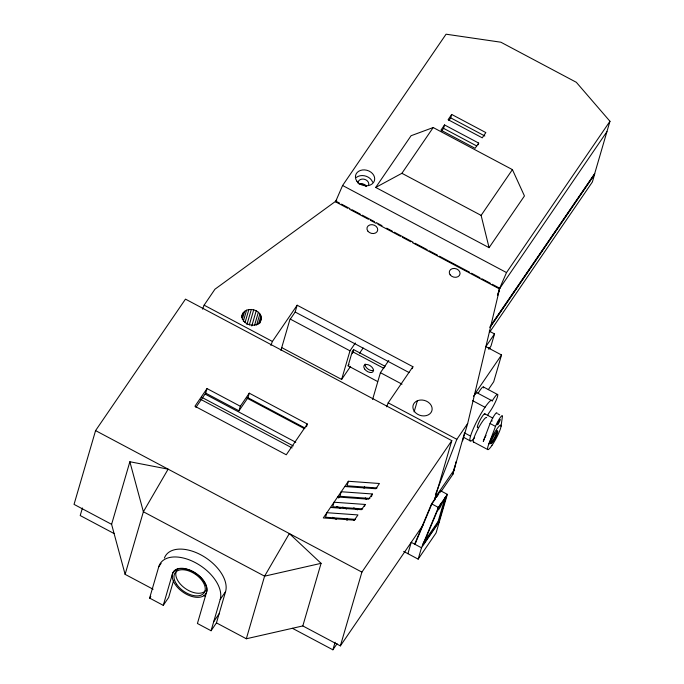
<?xml version="1.0" encoding="UTF-8"?>
<svg xmlns="http://www.w3.org/2000/svg" width="684" height="684" viewBox="0 0 684 684"><rect width="100%" height="100%" fill="white"/><g stroke="black" fill="none" stroke-linecap="round" stroke-linejoin="round"><path stroke-width="1.03" d="M242.333 314.657C239.862 325.755 260.741 329.91 261.365 318C260.587 308.014 243.068 305.893 241.743 316.683M501.039 426.337L502.441 416.291A7.823 1.188 -62 0 0 499.961 417.984A7.823 1.188 -62 0 0 495.515 426.406L488.744 444.284M441.385 491.146L452.808 474.439L454.766 466.155M456.091 461.614L454.133 469.899L434.887 498.037M452.808 474.439L464.325 433.588M462.606 440.847L467.676 423.49L499.739 288.246L492.206 284.245M434.468 500.072L451.808 440.641L185.475 299.13L95.572 430.604L74.043 504.382L111.603 524.337L125.112 574.355L153.122 589.24M82.422 507.981L80.208 515.548L114.117 533.563M111.603 524.337L129.866 461.743L168.127 469.156L143.375 511.76L125.112 574.355M205.696 393.12L207.021 388.572L240.315 406.262L238.99 410.802L205.696 393.12L195.906 407.425M173.65 580.323L168.649 597.491L163.271 605.349L149.616 598.09L158.748 566.788L161.133 563.3M241.726 317.863L243.196 312.81M242.29 319.36L244.65 311.271M243.333 321.275L246.582 310.143M245.026 322.66L248.865 309.51M163.271 605.349L172.402 574.047A19.562 11.448 34.4 0 1 192.794 571.764A19.562 11.448 34.4 0 1 206.551 592.19L197.419 623.492L211.074 630.742L216.452 622.885L225.583 591.592A35.209 20.597 34.4 0 0 201.481 555.186A35.209 20.597 34.4 0 0 164.408 558.067M246.915 324.584L251.344 309.407M249.301 324.986L253.721 309.809M251.789 325.969L256.209 310.793M254.516 325.43L258.355 312.272M256.637 325.071L259.877 313.939M258.578 324.011L260.937 315.923M259.894 323.053L261.365 318M238.99 410.802L247.941 397.712L249.267 393.172L307.313 424.012L306.517 426.739M280.919 350.353L289.811 319.873L295.172 312.032L297.155 305.218L412.897 366.709L412.324 368.659M211.074 630.742L220.205 599.449L225.583 591.592M246.326 638.762L264.588 576.167L289.341 533.563L321.078 563.334L302.815 625.928L246.326 638.762L216.452 622.885M281.765 347.617L341.632 379.432L349.986 350.824L355.355 342.966M377.679 381.569L348.113 365.854L352.286 351.567L353.628 349.601L385.041 366.291L383.698 368.257L352.286 351.567M352.431 353.688L353.628 349.601M441.744 130.952L443.54 128.335L444.532 124.933L478.68 143.076L478.184 144.777M338.691 498.037L339.88 496.285L341.205 491.745L372.276 493.968L371.48 496.695M448.909 120.478L450.705 117.862L451.696 114.45L485.845 132.593L482.263 137.835L448.114 119.691L451.696 114.45M344.787 486.512L375.858 488.735L379.44 483.494L348.37 481.271L347.044 485.811L377.072 487.966M372.592 399.473L380.424 372.677L388.794 360.468M364.033 488.325L364.589 486.435M364.581 506.263L365.111 504.45L334.04 502.227L332.715 506.767L362.751 508.913M292.41 628.297L332.886 649.8L335.1 642.233M302.815 625.928L340.375 645.884L361.904 572.115L451.808 440.641M414.111 411.896L417.36 400.764M407.921 553.689L411.238 542.335L421.481 547.781L418.163 559.136L403.654 551.424M439.923 492.736L440.513 490.719L447.336 494.344L436.076 532.947L418.163 559.136M497.627 295.018L499.423 288.887L506.519 272.574L609.957 121.282L576.33 82.302L500.868 42.211L446.062 34.2L342.599 185.492L335.511 201.797L347.754 208.304M497.678 295.308L499.739 288.246M423.071 543.438L438.145 521.405L445.139 497.422M438.82 521.764L446.113 496.789L438.649 507.699L423.157 544.678L438.82 521.764L438.145 521.405M489.299 331.142L494.532 333.929L490.975 346.078L488.795 349.293M494.532 333.929L485.837 346.626L501.534 354.979L493.703 381.775L488.291 389.666M609.957 121.282L594.387 174.642L489.898 327.474M496.977 413.384A7.823 1.188 -62 0 0 494.498 415.077A7.823 1.188 -62 0 0 490.052 423.499L483.28 441.377A13.885 2.12 -62 0 1 484.486 438.504M270.873 345.403L272.403 341.444L297.155 305.218M386.657 406.809L388.187 402.85L412.897 366.709M435.383 494.737L456.844 439.325L467.676 423.49M202.549 309.134L204.114 305.167L214.947 289.212L335.844 201.139M440.513 490.719L431.553 503.809L414.649 544.148L416.436 541.531M416.325 541.053L431.818 504.074L435.263 499.038M447.336 494.344L438.384 507.442L421.481 547.781L439.384 521.593M487.547 415.701A23.085 3.514 -62 0 0 488.325 414L489.034 412.768A11.346 1.727 -62 0 0 497.439 396.857A11.346 1.727 -62 0 0 492.754 400.054L492.266 400.901L478.099 393.36L478.586 392.513A11.346 1.727 -62 0 1 483.597 387.871M348.113 365.854L349.011 364.546M606.939 131.636L499.423 288.887L468.138 272.266M490.206 326.362L594.721 173.505M207.021 388.572L194.931 406.253L286.271 454.783L307.313 424.012M335.511 201.797L336.716 200.036M375.713 187.442L411.084 135.723L433.194 127.54L512.41 169.623L524.448 195.949L489.077 247.668L375.713 187.442L401.901 173.3L433.194 127.54M240.315 406.262L249.267 393.172M444.532 124.933L440.949 130.165L475.098 148.308L478.68 143.076M149.616 598.09L150.805 596.345M341.632 379.432L350.593 366.333M359.545 353.243L363.127 348.002M489.077 247.668L481.117 215.392L512.41 169.623M213.724 621.662L219.102 613.804M348.37 481.271L323.301 517.933L354.363 520.165L357.946 514.924L326.875 512.701L325.558 517.241L355.586 519.387M365.111 504.45L361.528 509.683L330.457 507.46M372.276 493.968L368.693 499.209L337.622 496.986M490.12 327.089L594.644 174.24L592.387 181.961L489.667 332.168M474.482 394.48L501.534 354.979M436.409 497.354L438.709 494.002M332.886 649.8L337.075 643.678M340.375 645.884L423.174 524.876M321.078 563.334L264.588 576.167L143.375 511.76L129.866 461.743M339.88 496.285L369.916 498.439M450.705 117.862L484.845 136.005M443.54 128.335L476.765 145.991M401.901 173.3L481.117 215.392M342.599 185.492L506.519 272.574M336.784 201.635L339.606 203.139M341.496 204.14L349.969 208.646M351.858 209.646L360.331 214.152M362.212 215.152L374.464 221.659M376.345 222.659L381.997 225.669M386.708 228.174L392.359 231.175M394.24 232.175L413.076 242.187M414.966 243.188L427.209 249.694M429.09 250.695L437.572 255.2M439.453 256.209L469.6 272.223M471.481 273.224L479.954 277.73M481.844 278.739L490.317 283.236M349.618 209.287L368.437 219.282M370.318 220.282L376.02 223.317M377.901 224.318L379.791 225.318M380.663 225.78L400.508 236.331M402.295 237.28L410.87 241.837M412.64 242.777L467.394 271.873M295.172 312.032L409.023 372.523M290.11 319.009L349.986 350.824M388.187 402.85L456.844 439.325M204.114 305.167L272.403 341.444M247.941 397.712L305.055 428.056M246.95 398.131L304.371 428.637M431.553 503.809L438.384 507.442M437.965 507.34L438.649 507.699M205.26 394.172L295.77 442.257M201.814 397.336L293.265 445.925M371.515 487.495L373.396 488.496M200.797 399.422L292.102 447.926M353.731 507.861L357.501 509.862M342.744 507.015L346.514 509.024M336.776 506.468L340.538 508.469M332.518 517.326L336.289 519.327M95.572 430.604L361.904 572.115M203.755 595.473L205.627 596.465M488.504 347.643L490.248 348.575M483.545 387.041L497.704 394.582M497.892 413.871L499.705 414.837M472.644 400.687L485.041 407.279M484.896 413.871L492.796 418.078M490.052 423.499L495.515 426.406M380.424 372.677L402.012 384.169M464.351 432.818L470.549 436.118M473.26 441.847L487.589 449.474M463.812 437.452L470.002 440.744M492.266 400.901L492.241 400.602A23.085 3.514 -62 0 0 475.115 424.773A23.085 3.514 -62 0 0 474.602 437.615M478.099 393.36L478.082 393.069A23.085 3.514 -62 0 0 473.482 396.198M205.474 590.745A17.604 10.303 34.4 0 1 185.167 588.402A17.604 10.303 34.4 0 1 176.805 570.379M207.004 589.505A19.562 11.448 34.4 0 1 191.588 596.38A19.562 11.448 34.4 0 1 172.659 579.083A19.562 11.448 34.4 0 1 183.962 568.447M184.825 568.584A19.562 11.448 34.4 0 1 187.501 569.216M188.408 569.507A19.562 11.448 34.4 0 1 204.029 581.212M204.516 581.973A19.562 11.448 34.4 0 1 206.961 588.659M359.143 184.167A5.481 4.361 16.3 0 1 366.59 186.296M358.006 183.15A5.481 4.361 16.3 0 1 363.888 179.157A5.481 4.361 16.3 0 1 368.667 185.022M356.313 177.447A9.781 7.789 16.3 0 1 372.6 182.098M478.184 427.226A7.823 1.188 -62 0 1 479.997 420.258A7.823 1.188 -62 0 1 484.93 414.444M347.019 520.507A11.739 6.866 34.4 0 1 347.181 518.558M353.816 520.276A5.378 3.146 34.4 0 1 354.748 520.028M440.65 503.997A4.104 0.624 -62 0 1 441.368 504.895A4.104 0.624 -62 0 1 438.068 510.016A4.104 0.624 -62 0 1 440.145 504.783M373.652 370.335A5.481 3.206 34.4 0 1 367.847 368.958A5.481 3.206 34.4 0 1 365.196 364.008M366.239 499.431A11.739 6.866 34.4 0 1 365.35 497.909M496.815 430.638A7.242 1.103 -62 0 1 495.481 435.751A7.242 1.103 -62 0 1 490.881 443.095M473.781 442.035A13.885 2.12 -62 0 1 477.945 429.03A13.885 2.12 -62 0 1 486.64 417.693M484.836 437.743A13.885 2.12 -62 0 1 485.991 435.357M491.924 421.182A3.01 0.462 -62 0 1 492.104 420.66M158.748 566.788A35.209 20.597 34.4 0 1 195.436 562.684A35.209 20.597 34.4 0 1 220.205 599.449M360.596 184.278A4.891 3.899 16.3 0 1 366.102 186.501M176.643 584.264A17.604 10.303 34.4 0 0 203.678 593.361A17.604 10.303 34.4 0 0 188.528 570.832A17.604 10.303 34.4 0 0 176.643 584.264M356.911 181.243A9.781 7.789 16.3 0 0 373.592 182.38A9.781 7.789 16.3 0 0 364.666 169.906A9.781 7.789 16.3 0 0 356.911 181.243M364.598 368.958A5.481 3.206 34.4 0 0 373.011 371.788A5.481 3.206 34.4 0 0 368.291 364.777A5.481 3.206 34.4 0 0 364.598 368.958M493.053 441.599A7.242 1.103 -62 0 0 497.772 431.1A7.242 1.103 -62 0 0 492.027 439.487A7.242 1.103 -62 0 0 493.053 441.599M491.924 445.455A13.885 2.12 -62 0 0 500.97 425.32A13.885 2.12 -62 0 0 489.949 441.411A13.885 2.12 -62 0 0 491.924 445.455M498.251 423.823A3.01 0.462 -62 0 0 500.218 419.454A3.01 0.462 -62 0 0 497.824 422.943A3.01 0.462 -62 0 0 498.251 423.823M367.778 231.021A5.481 4.361 16.3 0 0 377.115 231.654A5.481 4.361 16.3 0 0 372.122 224.668A5.481 4.361 16.3 0 0 367.778 231.021M414.367 411.366A9.781 7.789 16.3 0 0 431.048 412.503A9.781 7.789 16.3 0 0 422.122 400.029A9.781 7.789 16.3 0 0 414.367 411.366M450.106 274.78A5.481 4.361 16.3 0 0 459.451 275.413A5.481 4.361 16.3 0 0 454.45 268.427A5.481 4.361 16.3 0 0 450.106 274.78"/></g></svg>
